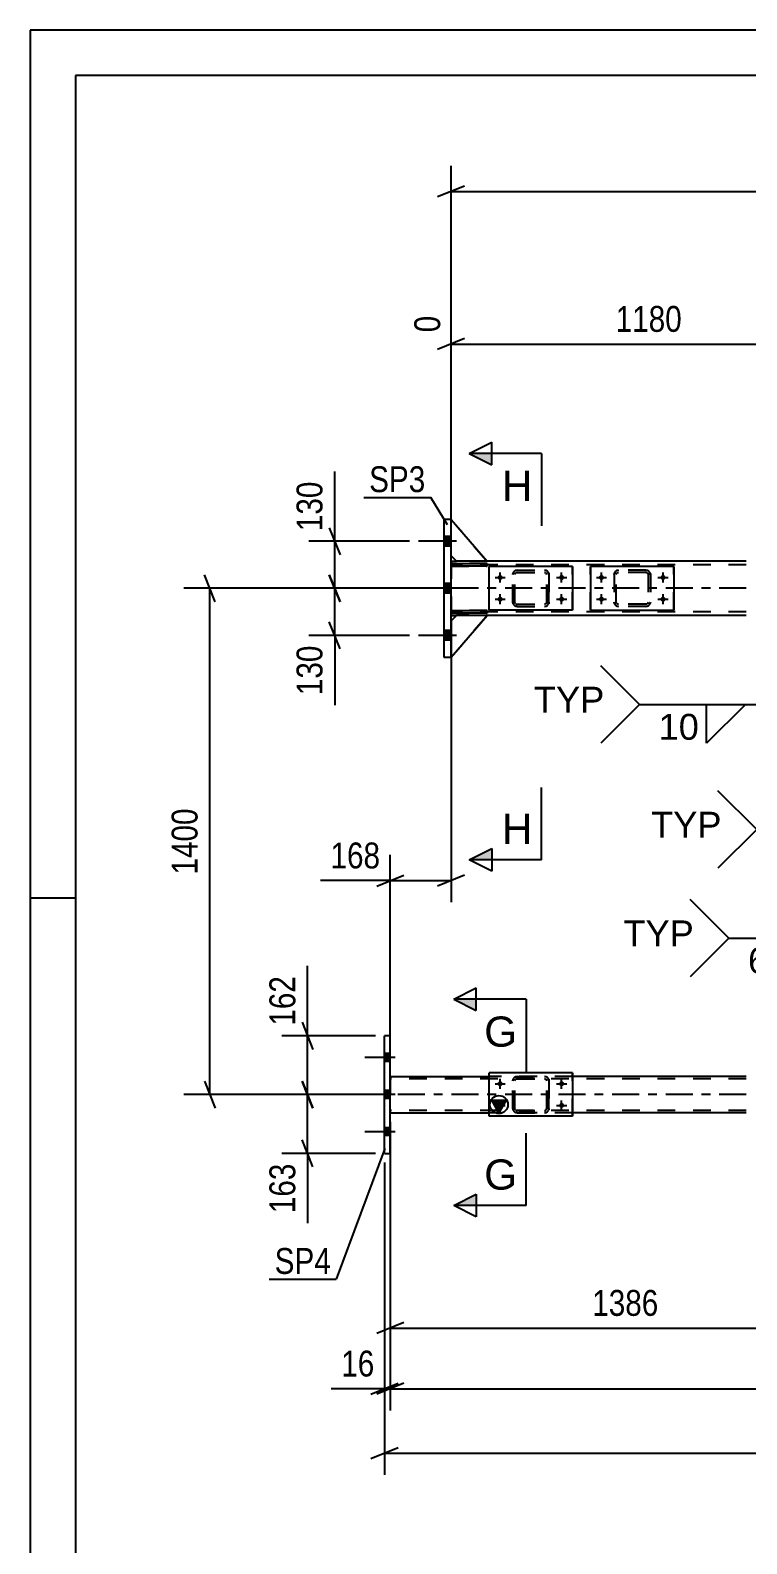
# Model space of a CAD drawing. Header units: millimetres. Extents: x -815 to 374, y -743 to 98.
# Drawn here: x -814.5 to -735.4, y -69.3 to 98.1 of the extents above; entities that cross this region are included whole.
import ezdxf

# ---------------------------------------------------------------- set-up
doc = ezdxf.new("R2010")
doc.units = ezdxf.units.MM
doc.linetypes.add('DXK_LINE_DOT2', pattern=[3.9198, 1.9599, -1.9599])
doc.linetypes.add('DXK_LINE_DOT3', pattern=[5.9187, 2.979, -0.9799, 0.9799, -0.9799])
doc.styles.add('Arial', font='ARIAL.TTF', dxfattribs={"height": 0.2})
doc.styles.add('Arial Narrow', font='ARIALN.TTF', dxfattribs={"height": 0.2})

# ---------------------------------------------------------------- blocks, each defined once
blk = doc.blocks.new('Unknown-232933173-1133')
at = {"color": 5, "linetype": 'Continuous'}
for p, q in [((374.47, 98.15), (-814.53, 98.15)), ((-814.53, 98.15), (-814.53, -742.85)), ((369.47, 93.15), (-809.53, 93.15)), ((-809.53, 93.15), (-809.53, -737.85)), ((-809.53, 2.15), (-814.53, 2.15))]:
    blk.add_line(p, q, dxfattribs=at)
blk = doc.blocks.new('Part-232933173-4972 - 4786')
at = {"color": 2, "linetype": 'Continuous'}
for p, q in [((-768.04, 44.02), (-768.84, 44.02)), ((-768.84, 44.02), (-768.84, 28.82)), ((-768.04, 28.82), (-768.04, 44.02)), ((-768.84, 28.82), (-768.04, 28.82))]:
    blk.add_line(p, q, dxfattribs=at)
blk = doc.blocks.new('Part-232933173-46403 - 4786')
at = {"color": 7, "linetype": 'DXK_LINE_DOT2'}
for p, q in [((-761.22, -18.06), (-761.18, -17.87)), ((-761.18, -17.87), (-761.22, -18.06)), ((-761.22, -21.1), (-761.22, -18.06)), ((-761.22, -18.06), (-761.22, -18.06)), ((-761.22, -21.1), (-761.22, -18.06)), ((-760.98, -18.06), (-760.96, -17.97)), ((-760.98, -18.06), (-760.96, -17.97)), ((-760.98, -21.1), (-760.98, -18.06)), ((-760.98, -18.06), (-760.98, -18.06)), ((-760.98, -21.1), (-760.98, -18.06)), ((-760.96, -17.97), (-760.91, -17.89)), ((-760.92, -17.61), (-760.74, -17.58)), ((-760.74, -17.58), (-760.92, -17.61)), ((-760.91, -17.89), (-760.83, -17.84)), ((-760.83, -17.84), (-760.74, -17.82)), ((-760.74, -17.58), (-757.7, -17.58)), ((-760.74, -17.82), (-757.7, -17.82)), ((-757.7, -17.58), (-757.51, -17.61)), ((-757.51, -17.61), (-757.7, -17.58)), ((-757.7, -17.82), (-757.6, -17.84)), ((-757.6, -17.84), (-757.53, -17.89)), ((-757.53, -17.89), (-757.48, -17.97)), ((-757.46, -18.06), (-757.48, -17.97)), ((-757.46, -18.06), (-757.48, -17.97)), ((-757.46, -21.1), (-757.46, -18.06)), ((-757.46, -18.06), (-757.46, -18.06)), ((-757.46, -21.1), (-757.46, -18.06)), ((-757.25, -17.87), (-757.22, -18.06)), ((-757.22, -18.06), (-757.25, -17.87)), ((-757.22, -21.1), (-757.22, -18.06)), ((-757.22, -18.06), (-757.22, -18.06)), ((-757.22, -18.06), (-757.22, -21.1)), ((-761.22, -21.1), (-761.22, -21.1)), ((-761.18, -21.28), (-761.22, -21.1)), ((-761.22, -21.1), (-761.18, -21.28)), ((-760.98, -21.1), (-760.98, -21.1)), ((-760.96, -21.19), (-760.98, -21.1)), ((-760.96, -21.19), (-760.98, -21.1)), ((-760.91, -21.27), (-760.96, -21.19)), ((-760.74, -21.58), (-760.92, -21.54)), ((-760.92, -21.54), (-760.74, -21.58)), ((-760.91, -21.27), (-760.83, -21.32)), ((-760.83, -21.32), (-760.74, -21.34)), ((-760.74, -21.34), (-757.7, -21.34)), ((-760.74, -21.58), (-757.7, -21.58)), ((-757.7, -21.34), (-757.6, -21.32)), ((-757.51, -21.54), (-757.7, -21.58)), ((-757.7, -21.58), (-757.51, -21.54)), ((-757.6, -21.32), (-757.53, -21.27)), ((-757.53, -21.27), (-757.48, -21.19)), ((-757.48, -21.19), (-757.46, -21.1)), ((-757.48, -21.19), (-757.46, -21.1)), ((-757.46, -21.1), (-757.46, -21.1)), ((-757.22, -21.1), (-757.25, -21.28)), ((-757.25, -21.28), (-757.22, -21.1)), ((-757.22, -21.1), (-757.22, -21.1))]:
    blk.add_line(p, q, dxfattribs=at)
at = {"color": 7, "linetype": 'DXK_LINE_DOT3'}
blk.add_line((-759.22, -19.58), (-759.22, -19.58), dxfattribs=at)
at = {"color": 7, "linetype": 'DXK_LINE_DOT2'}
for centre, start, end in [((-760.74, -18.06), 112.5, 157.5), ((-760.74, -18.06), 112.5, 157.5), ((-757.7, -18.06), 22.5, 67.5), ((-757.7, -18.06), 22.5, 67.5), ((-760.74, -21.1), 202.5, 247.5), ((-760.74, -21.1), 202.5, 247.5), ((-757.7, -21.1), 292.5, 337.5), ((-757.7, -21.1), 292.5, 337.5)]:
    blk.add_arc(centre, 0.48, start, end, dxfattribs=at)
blk = doc.blocks.new('Bolt-232933173-5252 - 4786')
at = {"linetype": 'Continuous'}
for points in [[(-768.84, 42.14), (-768.84, 41.1), (-768.04, 41.1), (-768.04, 42.14)], [(-768.84, 42.14), (-768.84, 41.1), (-768.04, 41.1), (-768.04, 42.14)], [(-768.84, 42.14), (-768.84, 41.1), (-768.04, 41.1), (-768.04, 42.14)], [(-768.84, 36.94), (-768.84, 35.9), (-768.04, 35.9), (-768.04, 36.94)], [(-768.84, 36.94), (-768.84, 35.9), (-768.04, 35.9), (-768.04, 36.94)], [(-768.84, 31.74), (-768.84, 30.7), (-768.04, 30.7), (-768.04, 31.74)], [(-768.84, 31.74), (-768.84, 30.7), (-768.04, 30.7), (-768.04, 31.74)], [(-768.84, 31.74), (-768.84, 30.7), (-768.04, 30.7), (-768.04, 31.74)]]:
    blk.add_hatch(color=1, dxfattribs=at).paths.add_polyline_path(points)
at = {"color": 1, "linetype": 'Continuous'}
for p, q in [((-768.04, 42.14), (-768.84, 42.14)), ((-768.04, 42.14), (-768.84, 42.14)), ((-768.04, 42.14), (-768.84, 42.14)), ((-767.44, 41.62), (-771.64, 41.62)), ((-767.44, 41.62), (-771.64, 41.62)), ((-767.44, 41.62), (-771.64, 41.62)), ((-768.04, 41.1), (-768.84, 41.1)), ((-768.04, 41.1), (-768.84, 41.1)), ((-768.04, 41.1), (-768.84, 41.1)), ((-768.04, 36.94), (-768.84, 36.94)), ((-768.04, 36.94), (-768.84, 36.94)), ((-767.44, 36.42), (-771.64, 36.42)), ((-767.44, 36.42), (-771.64, 36.42)), ((-768.04, 35.9), (-768.84, 35.9)), ((-768.04, 35.9), (-768.84, 35.9)), ((-767.44, 31.22), (-771.64, 31.22)), ((-767.44, 31.22), (-771.64, 31.22)), ((-767.44, 31.22), (-771.64, 31.22)), ((-768.04, 31.74), (-768.84, 31.74)), ((-768.04, 31.74), (-768.84, 31.74)), ((-768.04, 31.74), (-768.84, 31.74)), ((-768.04, 30.7), (-768.84, 30.7)), ((-768.04, 30.7), (-768.84, 30.7)), ((-768.04, 30.7), (-768.84, 30.7))]:
    blk.add_line(p, q, dxfattribs=at)
blk = doc.blocks.new('Part-232933173-4946 - 4786')
at = {"color": 2, "linetype": 'Continuous'}
for p, q in [((-775.39, -26.08), (-775.39, -13.08)), ((-774.75, -13.08), (-775.39, -13.08)), ((-774.75, -26.08), (-774.75, -13.08)), ((-775.39, -26.08), (-774.75, -26.08))]:
    blk.add_line(p, q, dxfattribs=at)
blk = doc.blocks.new('Part-232933173-4961 - 4786')
at = {"color": 2, "linetype": 'Continuous'}
for p, q in [((-768.04, 39.42), (-767.44, 39.42)), ((-735.42, 39.42), (-764.04, 39.42)), ((-768.04, 33.42), (-767.44, 33.42)), ((-735.42, 33.42), (-764.04, 33.42))]:
    blk.add_line(p, q, dxfattribs=at)
at = {"color": 7, "linetype": 'DXK_LINE_DOT2'}
for p, q in [((-768.04, 39.42), (-768.04, 33.42)), ((-735.42, 39.02), (-768.04, 39.02)), ((-764.04, 39.42), (-767.44, 39.42)), ((-735.42, 33.82), (-768.04, 33.82)), ((-764.04, 33.42), (-767.44, 33.42))]:
    blk.add_line(p, q, dxfattribs=at)
at = {"color": 7, "linetype": 'DXK_LINE_DOT3'}
blk.add_line((-735.42, 36.42), (-768.04, 36.42), dxfattribs=at)
blk = doc.blocks.new('Part-232933173-46420 - 4786')
at = {"color": 7, "linetype": 'DXK_LINE_DOT2'}
for p, q in [((-750.02, 37.94), (-749.99, 38.13)), ((-749.99, 38.13), (-750.02, 37.94)), ((-750.02, 37.94), (-750.02, 34.9)), ((-749.78, 37.94), (-749.76, 38.03)), ((-749.78, 34.9), (-749.78, 37.94)), ((-749.76, 38.03), (-749.71, 38.11)), ((-749.73, 38.39), (-749.54, 38.42)), ((-749.54, 38.42), (-749.73, 38.39)), ((-749.71, 38.11), (-749.63, 38.16)), ((-749.63, 38.16), (-749.54, 38.18)), ((-746.5, 38.42), (-749.54, 38.42)), ((-746.5, 38.18), (-749.54, 38.18)), ((-746.5, 38.42), (-746.32, 38.39)), ((-746.32, 38.39), (-746.5, 38.42)), ((-746.5, 38.18), (-746.41, 38.16)), ((-746.41, 38.16), (-746.33, 38.11)), ((-746.33, 38.11), (-746.28, 38.03)), ((-746.28, 38.03), (-746.26, 37.94)), ((-746.26, 37.94), (-746.26, 34.9)), ((-746.06, 38.13), (-746.02, 37.94)), ((-746.02, 37.94), (-746.06, 38.13)), ((-746.02, 37.94), (-746.02, 34.9)), ((-749.99, 34.72), (-750.02, 34.9)), ((-750.02, 34.9), (-749.99, 34.72)), ((-749.76, 34.81), (-749.78, 34.9)), ((-749.71, 34.73), (-749.76, 34.81)), ((-749.54, 34.42), (-749.73, 34.46)), ((-749.73, 34.46), (-749.54, 34.42)), ((-749.63, 34.68), (-749.71, 34.73)), ((-749.54, 34.66), (-749.63, 34.68)), ((-746.5, 34.66), (-749.54, 34.66)), ((-746.5, 34.42), (-749.54, 34.42)), ((-746.41, 34.68), (-746.5, 34.66)), ((-746.32, 34.46), (-746.5, 34.42)), ((-746.5, 34.42), (-746.32, 34.46)), ((-746.33, 34.73), (-746.41, 34.68)), ((-746.28, 34.81), (-746.33, 34.73)), ((-746.26, 34.9), (-746.28, 34.81)), ((-746.02, 34.9), (-746.06, 34.72)), ((-746.06, 34.72), (-746.02, 34.9))]:
    blk.add_line(p, q, dxfattribs=at)
at = {"color": 7, "linetype": 'DXK_LINE_DOT3'}
blk.add_line((-748.02, 36.42), (-748.02, 36.42), dxfattribs=at)
at = {"color": 7, "linetype": 'DXK_LINE_DOT2'}
for centre, start, end in [((-749.54, 37.94), 112.5, 157.5), ((-749.54, 37.94), 112.5, 157.5), ((-746.5, 37.94), 22.5, 67.5), ((-746.5, 37.94), 22.5, 67.5), ((-749.54, 34.9), 202.5, 247.5), ((-749.54, 34.9), 202.5, 247.5), ((-746.5, 34.9), 292.5, 337.5), ((-746.5, 34.9), 292.5, 337.5)]:
    blk.add_arc(centre, 0.48, start, end, dxfattribs=at)
blk = doc.blocks.new('Part-232933173-5235 - 4786')
at = {"color": 2, "linetype": 'Continuous'}
for p, q in [((-768.04, 33.66), (-768.04, 33.98)), ((-768.04, 33.98), (-764.04, 33.98)), ((-764.04, 33.66), (-768.04, 33.66)), ((-764.04, 33.98), (-764.04, 33.66))]:
    blk.add_line(p, q, dxfattribs=at)
at = {"color": 7, "linetype": 'DXK_LINE_DOT2'}
blk.add_line((-767.44, 33.66), (-767.44, 33.98), dxfattribs=at)
blk = doc.blocks.new('Part-232933173-5179 - 4786')
at = {"linetype": 'Continuous'}
blk.add_hatch(color=2, dxfattribs=at).paths.add_polyline_path([(-762.75, -21.58), (-763.55, -20.18), (-761.95, -20.18)])
at = {"color": 2, "linetype": 'Continuous'}
for p, q in [((-774.75, -17.58), (-763.82, -17.58)), ((-735.42, -17.58), (-754.62, -17.58)), ((-774.75, -21.58), (-763.82, -21.58)), ((-762.75, -21.58), (-763.55, -20.18)), ((-763.55, -20.18), (-761.95, -20.18)), ((-761.95, -20.18), (-762.75, -21.58)), ((-735.42, -21.58), (-754.62, -21.58))]:
    blk.add_line(p, q, dxfattribs=at)
at = {"color": 7, "linetype": 'DXK_LINE_DOT2'}
for p, q in [((-774.75, -17.58), (-774.75, -21.58)), ((-735.42, -17.82), (-774.75, -17.82)), ((-754.62, -17.58), (-763.82, -17.58)), ((-735.42, -21.34), (-774.75, -21.34)), ((-754.62, -21.58), (-763.82, -21.58))]:
    blk.add_line(p, q, dxfattribs=at)
at = {"color": 7, "linetype": 'DXK_LINE_DOT3'}
blk.add_line((-735.42, -19.58), (-774.75, -19.58), dxfattribs=at)
at = {"color": 2, "linetype": 'Continuous'}
blk.add_circle((-762.75, -20.68), 1, dxfattribs=at)
blk = doc.blocks.new('Part-232933173-5230 - 4786')
at = {"color": 2, "linetype": 'Continuous'}
for p, q in [((-768.04, 44.02), (-764.04, 39.42)), ((-767.44, 39.42), (-768.04, 40.02)), ((-764.04, 39.42), (-767.44, 39.42))]:
    blk.add_line(p, q, dxfattribs=at)
at = {"color": 7, "linetype": 'DXK_LINE_DOT2'}
blk.add_line((-768.04, 40.02), (-768.04, 44.02), dxfattribs=at)
blk = doc.blocks.new('Part-232933173-5231 - 4786')
at = {"color": 7, "linetype": 'DXK_LINE_DOT2'}
for p, q in [((-768.04, 40.02), (-768.04, 44.02)), ((-768.04, 44.02), (-764.04, 39.42)), ((-767.44, 39.42), (-768.04, 40.02)), ((-764.04, 39.42), (-767.44, 39.42))]:
    blk.add_line(p, q, dxfattribs=at)
blk = doc.blocks.new('Part-232933173-5232 - 4786')
at = {"color": 2, "linetype": 'Continuous'}
for p, q in [((-767.44, 33.42), (-768.04, 32.82)), ((-768.04, 28.82), (-764.04, 33.42)), ((-764.04, 33.42), (-767.44, 33.42))]:
    blk.add_line(p, q, dxfattribs=at)
at = {"color": 7, "linetype": 'DXK_LINE_DOT2'}
blk.add_line((-768.04, 32.82), (-768.04, 28.82), dxfattribs=at)
blk = doc.blocks.new('Part-232933173-5233 - 4786')
at = {"color": 7, "linetype": 'DXK_LINE_DOT2'}
for p, q in [((-767.44, 33.42), (-768.04, 32.82)), ((-768.04, 28.82), (-764.04, 33.42)), ((-768.04, 32.82), (-768.04, 28.82)), ((-764.04, 33.42), (-767.44, 33.42))]:
    blk.add_line(p, q, dxfattribs=at)
blk = doc.blocks.new('Part-232933173-5234 - 4786')
at = {"color": 2, "linetype": 'Continuous'}
for p, q in [((-768.04, 38.86), (-768.04, 39.18)), ((-768.04, 39.18), (-764.04, 39.18)), ((-764.04, 38.86), (-768.04, 38.86)), ((-764.04, 39.18), (-764.04, 38.86))]:
    blk.add_line(p, q, dxfattribs=at)
at = {"color": 7, "linetype": 'DXK_LINE_DOT2'}
blk.add_line((-767.44, 38.86), (-767.44, 39.18), dxfattribs=at)
blk = doc.blocks.new('Part-232933173-5236 - 4786')
at = {"color": 7, "linetype": 'DXK_LINE_DOT2'}
for p, q in [((-764.04, 39.18), (-768.04, 39.18)), ((-768.04, 39.18), (-768.04, 38.86)), ((-768.04, 38.99), (-768.04, 38.86)), ((-768.04, 38.86), (-764.04, 38.86)), ((-767.44, 39.18), (-767.44, 38.86)), ((-764.04, 38.86), (-764.04, 39.18))]:
    blk.add_line(p, q, dxfattribs=at)
blk = doc.blocks.new('Part-232933173-5237 - 4786')
at = {"color": 7, "linetype": 'DXK_LINE_DOT2'}
for p, q in [((-764.04, 33.98), (-768.04, 33.98)), ((-768.04, 33.98), (-768.04, 33.66)), ((-768.04, 33.94), (-768.04, 33.66)), ((-768.04, 33.66), (-764.04, 33.66)), ((-767.44, 33.98), (-767.44, 33.66)), ((-764.04, 33.66), (-764.04, 33.98))]:
    blk.add_line(p, q, dxfattribs=at)
blk = doc.blocks.new('Bolt-232933173-5249 - 4786')
at = {"linetype": 'Continuous'}
for points in [[(-775.39, -15.04), (-775.39, -15.92), (-774.75, -15.92), (-774.75, -15.04)], [(-775.39, -15.04), (-775.39, -15.92), (-774.75, -15.92), (-774.75, -15.04)], [(-775.39, -15.04), (-775.39, -15.92), (-774.75, -15.92), (-774.75, -15.04)], [(-775.39, -19.14), (-775.39, -20.02), (-774.75, -20.02), (-774.75, -19.14)], [(-775.39, -19.14), (-775.39, -20.02), (-774.75, -20.02), (-774.75, -19.14)], [(-775.39, -23.24), (-775.39, -24.12), (-774.75, -24.12), (-774.75, -23.24)], [(-775.39, -23.24), (-775.39, -24.12), (-774.75, -24.12), (-774.75, -23.24)], [(-775.39, -23.24), (-775.39, -24.12), (-774.75, -24.12), (-774.75, -23.24)]]:
    blk.add_hatch(color=1, dxfattribs=at).paths.add_polyline_path(points)
at = {"color": 1, "linetype": 'Continuous'}
for p, q in [((-774.75, -15.04), (-775.39, -15.04)), ((-774.75, -15.04), (-775.39, -15.04)), ((-774.75, -15.04), (-775.39, -15.04)), ((-774.23, -15.48), (-777.55, -15.48)), ((-774.23, -15.48), (-777.55, -15.48)), ((-774.23, -15.48), (-777.55, -15.48)), ((-774.75, -15.92), (-775.39, -15.92)), ((-774.75, -15.92), (-775.39, -15.92)), ((-774.75, -15.92), (-775.39, -15.92)), ((-774.23, -19.58), (-777.55, -19.58)), ((-774.23, -19.58), (-777.55, -19.58)), ((-774.75, -19.14), (-775.39, -19.14)), ((-774.75, -19.14), (-775.39, -19.14)), ((-774.75, -20.02), (-775.39, -20.02)), ((-774.75, -20.02), (-775.39, -20.02)), ((-774.75, -23.24), (-775.39, -23.24)), ((-774.75, -23.24), (-775.39, -23.24)), ((-774.75, -23.24), (-775.39, -23.24)), ((-774.23, -23.68), (-777.55, -23.68)), ((-774.23, -23.68), (-777.55, -23.68)), ((-774.23, -23.68), (-777.55, -23.68)), ((-774.75, -24.12), (-775.39, -24.12)), ((-774.75, -24.12), (-775.39, -24.12)), ((-774.75, -24.12), (-775.39, -24.12))]:
    blk.add_line(p, q, dxfattribs=at)
blk = doc.blocks.new('Part-232933173-46404 - 4786')
at = {"color": 2, "linetype": 'Continuous'}
for p, q in [((-754.62, -17.18), (-763.82, -17.18)), ((-763.82, -21.98), (-763.82, -17.18)), ((-754.62, -17.18), (-754.62, -21.98)), ((-754.62, -21.98), (-763.82, -21.98))]:
    blk.add_line(p, q, dxfattribs=at)
at = {"color": 7, "linetype": 'DXK_LINE_DOT2'}
blk.add_line((-754.62, -21.98), (-754.62, -17.18), dxfattribs=at)
blk = doc.blocks.new('Part-232933173-46405 - 4786')
at = {"color": 7, "linetype": 'DXK_LINE_DOT2'}
for p, q in [((-761.22, 37.94), (-761.18, 38.13)), ((-761.18, 38.13), (-761.22, 37.94)), ((-761.22, 34.9), (-761.22, 37.94)), ((-761.22, 37.94), (-761.22, 37.94)), ((-761.22, 34.9), (-761.22, 37.94)), ((-760.98, 37.94), (-760.96, 38.03)), ((-760.98, 37.94), (-760.96, 38.03)), ((-760.98, 34.9), (-760.98, 37.94)), ((-760.98, 37.94), (-760.98, 37.94)), ((-760.98, 34.9), (-760.98, 37.94)), ((-760.96, 38.03), (-760.91, 38.11)), ((-760.92, 38.38), (-760.74, 38.42)), ((-760.74, 38.42), (-760.92, 38.38)), ((-760.91, 38.11), (-760.83, 38.16)), ((-760.83, 38.16), (-760.74, 38.18)), ((-760.74, 38.42), (-757.7, 38.42)), ((-760.74, 38.18), (-757.7, 38.18)), ((-757.7, 38.42), (-757.51, 38.38)), ((-757.51, 38.38), (-757.7, 38.42)), ((-757.7, 38.18), (-757.6, 38.16)), ((-757.6, 38.16), (-757.53, 38.11)), ((-757.53, 38.11), (-757.48, 38.03)), ((-757.46, 37.94), (-757.48, 38.03)), ((-757.46, 37.94), (-757.48, 38.03)), ((-757.46, 34.9), (-757.46, 37.94)), ((-757.46, 37.94), (-757.46, 37.94)), ((-757.46, 34.9), (-757.46, 37.94)), ((-757.25, 38.13), (-757.22, 37.94)), ((-757.22, 37.94), (-757.25, 38.13)), ((-757.22, 34.9), (-757.22, 37.94)), ((-757.22, 37.94), (-757.22, 37.94)), ((-757.22, 37.94), (-757.22, 34.9)), ((-761.22, 34.9), (-761.22, 34.9)), ((-761.18, 34.72), (-761.22, 34.9)), ((-761.22, 34.9), (-761.18, 34.72)), ((-760.98, 34.9), (-760.98, 34.9)), ((-760.96, 34.81), (-760.98, 34.9)), ((-760.96, 34.81), (-760.98, 34.9)), ((-760.91, 34.73), (-760.96, 34.81)), ((-760.74, 34.42), (-760.92, 34.46)), ((-760.92, 34.46), (-760.74, 34.42)), ((-760.91, 34.73), (-760.83, 34.68)), ((-760.83, 34.68), (-760.74, 34.66)), ((-760.74, 34.66), (-757.7, 34.66)), ((-760.74, 34.42), (-757.7, 34.42)), ((-757.6, 34.68), (-757.7, 34.66)), ((-757.51, 34.46), (-757.7, 34.42)), ((-757.7, 34.42), (-757.51, 34.46)), ((-757.53, 34.73), (-757.6, 34.68)), ((-757.48, 34.81), (-757.53, 34.73)), ((-757.46, 34.9), (-757.48, 34.81)), ((-757.48, 34.81), (-757.46, 34.9)), ((-757.46, 34.9), (-757.46, 34.9)), ((-757.22, 34.9), (-757.25, 34.72)), ((-757.25, 34.72), (-757.22, 34.9)), ((-757.22, 34.9), (-757.22, 34.9))]:
    blk.add_line(p, q, dxfattribs=at)
at = {"color": 7, "linetype": 'DXK_LINE_DOT3'}
blk.add_line((-759.22, 36.42), (-759.22, 36.42), dxfattribs=at)
at = {"color": 7, "linetype": 'DXK_LINE_DOT2'}
for centre, start, end in [((-760.74, 37.94), 112.5, 157.5), ((-760.74, 37.94), 112.5, 157.5), ((-757.7, 37.94), 22.5, 67.5), ((-757.7, 37.94), 22.5, 67.5), ((-760.74, 34.9), 202.5, 247.5), ((-760.74, 34.9), 202.5, 247.5), ((-757.7, 34.9), 292.5, 337.5), ((-757.7, 34.9), 292.5, 337.5)]:
    blk.add_arc(centre, 0.48, start, end, dxfattribs=at)
blk = doc.blocks.new('Part-232933173-46406 - 4786')
at = {"color": 2, "linetype": 'Continuous'}
for p, q in [((-754.62, 38.82), (-763.82, 38.82)), ((-763.82, 34.02), (-763.82, 38.82)), ((-754.62, 38.82), (-754.62, 34.02)), ((-754.62, 34.02), (-763.82, 34.02))]:
    blk.add_line(p, q, dxfattribs=at)
at = {"color": 7, "linetype": 'DXK_LINE_DOT2'}
blk.add_line((-754.62, 34.02), (-754.62, 38.82), dxfattribs=at)
blk = doc.blocks.new('Part-232933173-46421 - 4786')
at = {"color": 2, "linetype": 'Continuous'}
for p, q in [((-743.42, 38.82), (-752.62, 38.82)), ((-752.62, 38.82), (-752.62, 34.02)), ((-743.42, 38.82), (-743.42, 34.02)), ((-752.62, 34.02), (-743.42, 34.02))]:
    blk.add_line(p, q, dxfattribs=at)
at = {"color": 7, "linetype": 'DXK_LINE_DOT2'}
for p, q in [((-752.62, 34.02), (-752.62, 38.82)), ((-743.42, 34.02), (-743.42, 38.82))]:
    blk.add_line(p, q, dxfattribs=at)
blk = doc.blocks.new('Bolt-232933173-46465 - 4786')
at = {"linetype": 'Continuous'}
for points in [[(-762.62, -18.1, -1), (-762.62, -18.66, -1)], [(-755.82, -18.1, -1), (-755.82, -18.66, -1)], [(-762.62, -20.5, -1), (-762.62, -21.06, -1)], [(-755.82, -20.5, -1), (-755.82, -21.06, -1)]]:
    blk.add_hatch(color=1, dxfattribs=at).paths.add_polyline_path(points)
at = {"color": 1, "linetype": 'Continuous'}
for p, q in [((-763.18, -18.38), (-762.06, -18.38)), ((-762.62, -18.94), (-762.62, -17.82)), ((-756.38, -18.38), (-755.26, -18.38)), ((-755.82, -18.94), (-755.82, -17.82)), ((-763.18, -20.78), (-762.06, -20.78)), ((-762.62, -21.34), (-762.62, -20.22)), ((-756.38, -20.78), (-755.26, -20.78)), ((-755.82, -21.34), (-755.82, -20.22))]:
    blk.add_line(p, q, dxfattribs=at)
blk = doc.blocks.new('Bolt-232933173-46466 - 4786')
at = {"linetype": 'Continuous'}
for points in [[(-762.62, 37.9, -1), (-762.62, 37.34, -1)], [(-755.82, 37.9, -1), (-755.82, 37.34, -1)], [(-762.62, 35.5, -1), (-762.62, 34.94, -1)], [(-755.82, 35.5, -1), (-755.82, 34.94, -1)]]:
    blk.add_hatch(color=1, dxfattribs=at).paths.add_polyline_path(points)
at = {"color": 1, "linetype": 'Continuous'}
for p, q in [((-763.18, 37.62), (-762.06, 37.62)), ((-762.62, 37.06), (-762.62, 38.18)), ((-756.38, 37.62), (-755.26, 37.62)), ((-755.82, 37.06), (-755.82, 38.18)), ((-763.18, 35.22), (-762.06, 35.22)), ((-762.62, 34.66), (-762.62, 35.78)), ((-756.38, 35.22), (-755.26, 35.22)), ((-755.82, 34.66), (-755.82, 35.78))]:
    blk.add_line(p, q, dxfattribs=at)
blk = doc.blocks.new('Bolt-232933173-46472 - 4786')
at = {"linetype": 'Continuous'}
for points in [[(-751.42, 37.9, -1), (-751.42, 37.34, -1)], [(-744.62, 37.9, -1), (-744.62, 37.34, -1)], [(-751.42, 35.5, -1), (-751.42, 34.94, -1)], [(-744.62, 35.5, -1), (-744.62, 34.94, -1)]]:
    blk.add_hatch(color=1, dxfattribs=at).paths.add_polyline_path(points)
at = {"color": 1, "linetype": 'Continuous'}
for p, q in [((-751.98, 37.62), (-750.86, 37.62)), ((-751.42, 37.06), (-751.42, 38.18)), ((-745.18, 37.62), (-744.06, 37.62)), ((-744.62, 37.06), (-744.62, 38.18)), ((-751.98, 35.22), (-750.86, 35.22)), ((-751.42, 34.66), (-751.42, 35.78)), ((-745.18, 35.22), (-744.06, 35.22)), ((-744.62, 34.66), (-744.62, 35.78))]:
    blk.add_line(p, q, dxfattribs=at)
blk = doc.blocks.new('StraightDimension-232933173-37416 - 4786')
at = {"color": 7, "linetype": 'Continuous'}
for p, q in [((-775.39, -27.08), (-775.39, -54.51)), ((-774.75, -27.08), (-774.75, -54.51)), ((-776.89, -52.71), (-773.89, -51.51)), ((-773.25, -51.51), (-776.25, -52.71)), ((-775.39, -52.11), (-774.75, -52.11))]:
    blk.add_line(p, q, dxfattribs=at)
at = {"color": 0}
blk.add_wipeout([(-775.91, -51.36), (-775.91, -47.16), (-780.77, -47.16), (-780.77, -51.36)], dxfattribs=at)
at = {"color": 7, "linetype": 'Continuous'}
blk.add_line((-775.39, -52.11), (-781.29, -52.11), dxfattribs=at)
blk.add_line((-775.39, -52.11), (-781.29, -52.11), dxfattribs=at)
at = {"color": 3, "style": 'Arial Narrow'}
blk.add_text('16', height=2.863, dxfattribs=at).set_placement((-780.17, -50.76))
blk = doc.blocks.new('StraightDimension-232933173-37533 - 4786')
at = {"color": 7, "linetype": 'Continuous'}
for p, q in [((-775.39, -27.08), (-775.39, -61.65)), ((-773.89, -58.65), (-776.89, -59.85)), ((-775.39, -59.25), (-62.54, -59.25))]:
    blk.add_line(p, q, dxfattribs=at)
blk = doc.blocks.new('StraightDimension-232933173-5962 - 4786')
at = {"color": 7, "linetype": 'Continuous'}
for p, q in [((-784.5, -18.08), (-783.3, -21.08)), ((-776.39, -19.58), (-786.75, -19.58)), ((-783.9, -26.08), (-783.9, -19.58)), ((-783.3, -27.58), (-784.5, -24.58)), ((-776.39, -26.08), (-786.75, -26.08))]:
    blk.add_line(p, q, dxfattribs=at)
at = {"color": 0}
blk.add_wipeout([(-784.65, -26.6), (-788.85, -26.6), (-788.85, -33.29), (-784.65, -33.29)], dxfattribs=at)
at = {"color": 7, "linetype": 'Continuous'}
blk.add_line((-783.9, -26.08), (-783.9, -33.81), dxfattribs=at)
blk.add_line((-783.9, -26.08), (-783.9, -33.81), dxfattribs=at)
at = {"color": 3, "style": 'Arial Narrow'}
blk.add_text('163', height=2.863, rotation=90.0002, dxfattribs=at).set_placement((-785.25, -32.69))
blk = doc.blocks.new('StraightDimension-232933173-37415 - 4786')
at = {"color": 7, "linetype": 'Continuous'}
for p, q in [((-774.75, -27.08), (-774.75, -54.51)), ((-773.25, -51.51), (-776.25, -52.71)), ((-774.75, -52.11), (-63.18, -52.11))]:
    blk.add_line(p, q, dxfattribs=at)
blk = doc.blocks.new('StraightDimension-232933173-5954 - 4786')
at = {"color": 7, "linetype": 'Continuous'}
for p, q in [((-784.5, -11.58), (-783.3, -14.58)), ((-776.39, -13.08), (-786.75, -13.08)), ((-783.9, -19.58), (-783.9, -13.08)), ((-783.3, -21.08), (-784.5, -18.08)), ((-776.39, -19.58), (-786.75, -19.58))]:
    blk.add_line(p, q, dxfattribs=at)
at = {"color": 0}
blk.add_wipeout([(-784.65, -5.87), (-788.85, -5.87), (-788.85, -12.55), (-784.65, -12.55)], dxfattribs=at)
at = {"color": 7, "linetype": 'Continuous'}
blk.add_line((-783.9, -13.08), (-783.9, -5.34), dxfattribs=at)
blk.add_line((-783.9, -13.08), (-783.9, -5.34), dxfattribs=at)
at = {"color": 3, "style": 'Arial Narrow'}
blk.add_text('162', height=2.863, rotation=90.0002, dxfattribs=at).set_placement((-785.25, -11.95))
blk = doc.blocks.new('StraightDimension-232933173-36941 - 4786')
at = {"color": 7, "linetype": 'Continuous'}
for p, q in [((-724.34, 34.42), (-724.34, 72.06)), ((-768.04, 40.42), (-768.04, 66.57)), ((-766.54, 64.04), (-769.54, 62.84)), ((-725.84, 62.84), (-722.84, 64.04)), ((-768.04, 63.44), (-724.34, 63.44))]:
    blk.add_line(p, q, dxfattribs=at)
at = {"color": 0, "linetype": 'Continuous'}
for points in [[(-724.94, 72.66), (-729.14, 72.66), (-729.14, 64.14), (-724.94, 64.14)], [(-768.64, 67.17), (-772.84, 67.17), (-772.84, 64.14), (-768.64, 64.14)]]:
    blk.add_wipeout(points, dxfattribs=at)
at = {"color": 0}
blk.add_wipeout([(-741.93, 64.19), (-741.93, 68.39), (-750.45, 68.39), (-750.45, 64.19)], dxfattribs=at)
at = {"color": 3, "linetype": 'Continuous', "style": 'Arial Narrow'}
for s, height, p in [('1180', 2.863, (-725.54, 64.74)), ('0', 2.86, (-769.24, 64.74))]:
    blk.add_text(s, height=height, rotation=90.0002, dxfattribs=at).set_placement(p)
at = {"color": 3, "style": 'Arial Narrow'}
blk.add_text('1180', height=2.863, dxfattribs=at).set_placement((-749.85, 64.79))
blk = doc.blocks.new('StraightDimension-232933173-57454 - 4786')
at = {"color": 7, "linetype": 'Continuous'}
for p, q in [((-781.5, 43.12), (-780.3, 40.12)), ((-772.64, 41.62), (-783.75, 41.62)), ((-780.9, 36.42), (-780.9, 41.62)), ((-780.3, 34.92), (-781.5, 37.92)), ((-769.84, 36.42), (-783.75, 36.42))]:
    blk.add_line(p, q, dxfattribs=at)
at = {"color": 0}
blk.add_wipeout([(-781.65, 48.83), (-785.85, 48.83), (-785.85, 42.15), (-781.65, 42.15)], dxfattribs=at)
at = {"color": 7, "linetype": 'Continuous'}
blk.add_line((-780.9, 41.62), (-780.9, 49.36), dxfattribs=at)
blk.add_line((-780.9, 41.62), (-780.9, 49.36), dxfattribs=at)
at = {"color": 3, "style": 'Arial Narrow'}
blk.add_text('130', height=2.863, rotation=90.0002, dxfattribs=at).set_placement((-782.25, 42.75))
blk = doc.blocks.new('StraightDimension-232933173-5274 - 4786')
at = {"color": 7, "linetype": 'Continuous'}
for p, q in [((-768.04, 32.42), (-768.04, 1.69)), ((-774.75, -16.58), (-774.75, 6.94)), ((-776.25, 3.49), (-773.25, 4.69)), ((-774.75, 4.09), (-768.04, 4.09)), ((-766.54, 4.69), (-769.54, 3.49))]:
    blk.add_line(p, q, dxfattribs=at)
at = {"color": 0}
blk.add_wipeout([(-775.27, 4.84), (-775.27, 9.04), (-781.96, 9.04), (-781.96, 4.84)], dxfattribs=at)
at = {"color": 7, "linetype": 'Continuous'}
blk.add_line((-774.75, 4.09), (-782.48, 4.09), dxfattribs=at)
blk.add_line((-774.75, 4.09), (-782.48, 4.09), dxfattribs=at)
at = {"color": 3, "style": 'Arial Narrow'}
blk.add_text('168', height=2.863, dxfattribs=at).set_placement((-781.36, 5.44))
blk = doc.blocks.new('StraightDimension-232933173-5971 - 4786')
at = {"color": 7, "linetype": 'Continuous'}
for p, q in [((-794.1, 34.92), (-795.3, 37.92)), ((-769.84, 36.42), (-797.55, 36.42)), ((-794.7, -19.58), (-794.7, 36.42)), ((-795.3, -18.08), (-794.1, -21.08)), ((-776.39, -19.58), (-797.55, -19.58))]:
    blk.add_line(p, q, dxfattribs=at)
at = {"color": 0}
blk.add_wipeout([(-795.45, 12.68), (-799.65, 12.68), (-799.65, 4.17), (-795.45, 4.17)], dxfattribs=at)
at = {"color": 3, "style": 'Arial Narrow'}
blk.add_text('1400', height=2.863, rotation=90.0002, dxfattribs=at).set_placement((-796.05, 4.77))
blk = doc.blocks.new('StraightDimension-232933173-37116 - 4786')
at = {"color": 7, "linetype": 'Continuous'}
for p, q in [((-768.04, 45.02), (-768.04, 83.16)), ((-766.54, 80.91), (-769.54, 79.71)), ((-768.04, 80.31), (-79.34, 80.31))]:
    blk.add_line(p, q, dxfattribs=at)
blk = doc.blocks.new('StraightDimension-232933173-37247 - 4786')
at = {"color": 7, "linetype": 'Continuous'}
for p, q in [((-722.82, -18.58), (-722.82, -47.8)), ((-774.75, -22.58), (-774.75, -47.8)), ((-773.25, -44.8), (-776.25, -46)), ((-724.32, -46), (-721.32, -44.8)), ((-774.75, -45.4), (-722.82, -45.4))]:
    blk.add_line(p, q, dxfattribs=at)
at = {"color": 0}
blk.add_wipeout([(-744.53, -44.65), (-744.53, -40.45), (-753.04, -40.45), (-753.04, -44.65)], dxfattribs=at)
at = {"color": 3, "style": 'Arial Narrow'}
blk.add_text('1386', height=2.863, dxfattribs=at).set_placement((-752.44, -44.05))
blk = doc.blocks.new('StraightDimension-232933173-57455 - 4786')
at = {"color": 7, "linetype": 'Continuous'}
for p, q in [((-781.5, 37.92), (-780.3, 34.92)), ((-769.84, 36.42), (-783.75, 36.42)), ((-780.9, 31.22), (-780.9, 36.42)), ((-780.3, 29.72), (-781.5, 32.72)), ((-772.64, 31.22), (-783.75, 31.22))]:
    blk.add_line(p, q, dxfattribs=at)
at = {"color": 0}
blk.add_wipeout([(-781.65, 30.7), (-785.85, 30.7), (-785.85, 24.01), (-781.65, 24.01)], dxfattribs=at)
at = {"color": 7, "linetype": 'Continuous'}
blk.add_line((-780.9, 31.22), (-780.9, 23.49), dxfattribs=at)
blk.add_line((-780.9, 31.22), (-780.9, 23.49), dxfattribs=at)
at = {"color": 3, "style": 'Arial Narrow'}
blk.add_text('130', height=2.863, rotation=90.0002, dxfattribs=at).set_placement((-782.25, 24.61))
blk = doc.blocks.new('Mark-232933173-4942 - 4786')
at = {"color": 0}
blk.add_wipeout([(-781.32, -39.41), (-781.32, -36.41), (-787.53, -36.41), (-787.53, -39.41)], dxfattribs=at)
blk.add_wipeout([(-781.32, -39.41), (-781.32, -36.41), (-787.53, -36.41), (-787.53, -39.41)], dxfattribs=at)
at = {"color": 30, "linetype": 'Continuous'}
for p in [(-775.35, -25.55), (-788.13, -40.01)]:
    blk.add_line(p, (-780.72, -40.01), dxfattribs=at)
at = {"color": 3, "style": 'Arial Narrow'}
blk.add_text('SP4', height=2.863, dxfattribs=at).set_placement((-787.53, -39.41))
blk = doc.blocks.new('Mark-232933173-4968 - 4786')
at = {"color": 0}
blk.add_wipeout([(-770.88, 47.06), (-770.88, 50.06), (-777.09, 50.06), (-777.09, 47.06)], dxfattribs=at)
blk.add_wipeout([(-770.88, 47.06), (-770.88, 50.06), (-777.09, 50.06), (-777.09, 47.06)], dxfattribs=at)
at = {"color": 30, "linetype": 'Continuous'}
for p in [(-777.69, 46.46), (-768.44, 43.44)]:
    blk.add_line(p, (-770.28, 46.46), dxfattribs=at)
at = {"color": 3, "style": 'Arial Narrow'}
blk.add_text('SP3', height=2.863, dxfattribs=at).set_placement((-777.09, 47.06))
blk = doc.blocks.new('WeldMark-232933173-7098 - 4786')
at = {"linetype": 'Continuous'}
blk.add_hatch(color=30, dxfattribs=at).paths.add_polyline_path([(-714.95, 30.47), (-713.2, 33.02), (-713.54, 29.95)])
at = {"color": 30, "linetype": 'Continuous'}
blk.add_line((-713.2, 33.02), (-721.84, 9.74), dxfattribs=at)
at = {"color": 3, "linetype": 'Continuous'}
for p, q in [((-734.26, 9.74), (-738.55, 14.03)), ((-734.26, 9.74), (-738.55, 5.46)), ((-728.65, 9.74), (-725.22, 5.46)), ((-728.65, 9.74), (-728.65, 5.46))]:
    blk.add_line(p, q, dxfattribs=at)
for start, end in [(90, 270), (270, 90)]:
    blk.add_arc((-721.84, 9.74), 1.5, start, end, dxfattribs=at)
at = {"color": 0}
blk.add_wipeout([(-729.74, 5.64), (-729.74, 9.04), (-732.36, 9.04), (-732.36, 5.64)], dxfattribs=at)
at = {"color": 30, "linetype": 'Continuous'}
blk.add_line((-734.26, 9.74), (-721.84, 9.74), dxfattribs=at)
at = {"color": 3, "style": 'Arial'}
blk.add_text('8', height=2.87, dxfattribs=at).set_placement((-732.16, 5.84))
at = {"color": 0, "linetype": 'Continuous'}
blk.add_wipeout([(-738.16, 8.84), (-738.16, 11.84), (-745.94, 11.84), (-745.94, 8.84)], dxfattribs=at)
blk.add_wipeout([(-738.16, 8.84), (-738.16, 11.84), (-745.94, 11.84), (-745.94, 8.84)], dxfattribs=at)
at = {"color": 3, "linetype": 'Continuous', "style": 'Arial'}
blk.add_text('TYP', height=2.865, dxfattribs=at).set_placement((-745.94, 8.84))
blk = doc.blocks.new('SectionMark-232933173-7094 - 4786')
at = {"linetype": 'Continuous'}
for points in [[(-763.54, 51.34), (-763.54, 50.09), (-766.04, 51.34)], [(-763.54, 7.65), (-763.54, 6.4), (-766.04, 6.4)]]:
    blk.add_hatch(color=6, dxfattribs=at).paths.add_polyline_path(points)
at = {"color": 6, "linetype": 'Continuous'}
for p, q in [((-766.04, 51.34), (-763.54, 52.59)), ((-763.54, 50.09), (-763.54, 52.59)), ((-758.04, 51.34), (-766.04, 51.34)), ((-766.04, 51.34), (-763.54, 50.09)), ((-758.04, 51.34), (-758.04, 43.34)), ((-758.04, 6.4), (-758.04, 14.4)), ((-766.04, 6.4), (-763.54, 7.65)), ((-763.54, 7.65), (-763.54, 5.15)), ((-758.04, 6.4), (-766.04, 6.4)), ((-763.54, 5.15), (-766.04, 6.4))]:
    blk.add_line(p, q, dxfattribs=at)
at = {"color": 0, "linetype": 'Continuous'}
for points in [[(-759.04, 46.09), (-759.04, 49.59), (-762.41, 49.59), (-762.41, 46.09)], [(-759.04, 8.15), (-759.04, 11.65), (-762.41, 11.65), (-762.41, 8.15)]]:
    blk.add_wipeout(points, dxfattribs=at)
at = {"color": 3, "linetype": 'Continuous', "style": 'Arial'}
for p in [(-762.41, 46.09), (-762.41, 8.15)]:
    blk.add_text('H', height=3.34, dxfattribs=at).set_placement(p)
blk = doc.blocks.new('SectionMark-232933173-7096 - 4786')
at = {"linetype": 'Continuous'}
for points in [[(-765.25, -9.03), (-765.25, -10.28), (-767.75, -9.03)], [(-765.25, -30.59), (-765.25, -31.84), (-767.75, -31.84)]]:
    blk.add_hatch(color=6, dxfattribs=at).paths.add_polyline_path(points)
at = {"color": 6, "linetype": 'Continuous'}
for p, q in [((-767.75, -9.03), (-765.25, -7.78)), ((-765.25, -10.28), (-765.25, -7.78)), ((-759.75, -9.03), (-767.75, -9.03)), ((-767.75, -9.03), (-765.25, -10.28)), ((-759.75, -9.03), (-759.75, -17.03)), ((-759.75, -31.84), (-759.75, -23.84)), ((-767.75, -31.84), (-765.25, -30.59)), ((-765.25, -30.59), (-765.25, -33.09)), ((-759.75, -31.84), (-767.75, -31.84)), ((-765.25, -33.09), (-767.75, -31.84))]:
    blk.add_line(p, q, dxfattribs=at)
at = {"color": 0, "linetype": 'Continuous'}
for points in [[(-760.75, -14.28), (-760.75, -10.78), (-764.38, -10.78), (-764.38, -14.28)], [(-760.75, -30.09), (-760.75, -26.59), (-764.38, -26.59), (-764.38, -30.09)]]:
    blk.add_wipeout(points, dxfattribs=at)
at = {"color": 3, "linetype": 'Continuous', "style": 'Arial'}
for p in [(-764.38, -14.28), (-764.38, -30.09)]:
    blk.add_text('G', height=3.34, dxfattribs=at).set_placement(p)
blk = doc.blocks.new('WeldMark-232933173-7104 - 4786')
at = {"linetype": 'Continuous'}
blk.add_hatch(color=30, dxfattribs=at).paths.add_polyline_path([(-726.84, 31.6), (-724.34, 33.42), (-725.69, 30.64)])
at = {"color": 30, "linetype": 'Continuous'}
blk.add_line((-724.34, 33.42), (-732.57, 23.57), dxfattribs=at)
at = {"color": 3, "linetype": 'Continuous'}
for q in [(-751.5, 27.86), (-751.5, 19.29)]:
    blk.add_line((-747.21, 23.57), q, dxfattribs=at)
for start, end in [(90, 270), (270, 90)]:
    blk.add_arc((-732.57, 23.57), 1.5, start, end, dxfattribs=at)
at = {"color": 0}
blk.add_wipeout([(-740.47, 19.47), (-740.47, 22.87), (-745.31, 22.87), (-745.31, 19.47)], dxfattribs=at)
at = {"color": 30, "linetype": 'Continuous'}
blk.add_line((-747.21, 23.57), (-732.57, 23.57), dxfattribs=at)
at = {"color": 3, "linetype": 'Continuous'}
for p, q in [((-739.81, 23.57), (-735.52, 23.57)), ((-735.52, 23.57), (-739.81, 19.29)), ((-739.81, 19.29), (-739.81, 23.57))]:
    blk.add_line(p, q, dxfattribs=at)
at = {"color": 3, "style": 'Arial'}
blk.add_text('10', height=2.865, dxfattribs=at).set_placement((-745.11, 19.67))
at = {"color": 0, "linetype": 'Continuous'}
blk.add_wipeout([(-751.11, 22.67), (-751.11, 25.67), (-758.89, 25.67), (-758.89, 22.67)], dxfattribs=at)
blk.add_wipeout([(-751.11, 22.67), (-751.11, 25.67), (-758.89, 25.67), (-758.89, 22.67)], dxfattribs=at)
at = {"color": 3, "linetype": 'Continuous', "style": 'Arial'}
blk.add_text('TYP', height=2.865, dxfattribs=at).set_placement((-758.89, 22.67))
blk = doc.blocks.new('WeldMark-232933173-7151 - 4786')
at = {"linetype": 'Continuous'}
blk.add_hatch(color=30, dxfattribs=at).paths.add_polyline_path([(-722.48, -14.5), (-722.82, -17.58), (-723.97, -14.71)])
at = {"color": 3, "linetype": 'Continuous'}
for q in [(-741.61, 2), (-741.61, -6.57)]:
    blk.add_line((-737.33, -2.28), q, dxfattribs=at)
at = {"color": 30, "linetype": 'Continuous'}
blk.add_line((-722.82, -17.58), (-724.91, -2.28), dxfattribs=at)
at = {"color": 3, "linetype": 'Continuous'}
for start, end in [(90, 270), (270, 90)]:
    blk.add_arc((-724.91, -2.28), 1.5, start, end, dxfattribs=at)
at = {"color": 0}
blk.add_wipeout([(-732.81, -6.38), (-732.81, -2.98), (-735.43, -2.98), (-735.43, -6.38)], dxfattribs=at)
at = {"color": 30, "linetype": 'Continuous'}
blk.add_line((-737.33, -2.28), (-724.91, -2.28), dxfattribs=at)
at = {"color": 3, "linetype": 'Continuous'}
for p, q in [((-732.15, -2.28), (-727.86, -2.28)), ((-727.86, -2.28), (-732.15, -6.57)), ((-732.15, -6.57), (-732.15, -2.28))]:
    blk.add_line(p, q, dxfattribs=at)
at = {"color": 3, "style": 'Arial'}
blk.add_text('6', height=2.87, dxfattribs=at).set_placement((-735.23, -6.18))
at = {"color": 0, "linetype": 'Continuous'}
blk.add_wipeout([(-741.23, -3.18), (-741.23, -0.18), (-749, -0.18), (-749, -3.18)], dxfattribs=at)
blk.add_wipeout([(-741.23, -3.18), (-741.23, -0.18), (-749, -0.18), (-749, -3.18)], dxfattribs=at)
at = {"color": 3, "linetype": 'Continuous', "style": 'Arial'}
blk.add_text('TYP', height=2.865, dxfattribs=at).set_placement((-749, -3.18))

msp = doc.modelspace()

# ---------------------------------------------------------------- block references
for name in ['Unknown-232933173-1133', 'Part-232933173-4972 - 4786', 'Part-232933173-5230 - 4786', 'Part-232933173-5231 - 4786', 'Bolt-232933173-5252 - 4786', 'Part-232933173-4961 - 4786', 'Part-232933173-5234 - 4786', 'Part-232933173-5236 - 4786', 'Part-232933173-46406 - 4786', 'Part-232933173-46421 - 4786', 'Bolt-232933173-46466 - 4786', 'Part-232933173-46405 - 4786', 'Bolt-232933173-46472 - 4786', 'Part-232933173-46420 - 4786', 'Part-232933173-5235 - 4786', 'Part-232933173-5237 - 4786', 'Part-232933173-5232 - 4786', 'Part-232933173-5233 - 4786', 'Part-232933173-4946 - 4786', 'Bolt-232933173-5249 - 4786', 'Part-232933173-5179 - 4786', 'Part-232933173-46404 - 4786', 'Bolt-232933173-46465 - 4786', 'Part-232933173-46403 - 4786']:
    msp.add_blockref(name, (0, 0))

# ---------------------------------------------------------------- next in the draw order: block references
for name in ['StraightDimension-232933173-36941 - 4786', 'WeldMark-232933173-7098 - 4786', 'WeldMark-232933173-7151 - 4786', 'StraightDimension-232933173-37416 - 4786']:
    msp.add_blockref(name, (0, 0))

# ---------------------------------------------------------------- next in the draw order: block references
for name in ['StraightDimension-232933173-57454 - 4786', 'StraightDimension-232933173-37533 - 4786']:
    msp.add_blockref(name, (0, 0))

# ---------------------------------------------------------------- next in the draw order: block references
for name in ['StraightDimension-232933173-37116 - 4786', 'StraightDimension-232933173-5962 - 4786']:
    msp.add_blockref(name, (0, 0))

# ---------------------------------------------------------------- next in the draw order: block references
for name in ['Mark-232933173-4968 - 4786', 'StraightDimension-232933173-5954 - 4786', 'StraightDimension-232933173-37415 - 4786']:
    msp.add_blockref(name, (0, 0))

# ---------------------------------------------------------------- next in the draw order: block references
msp.add_blockref('StraightDimension-232933173-5274 - 4786', (0, 0))

# ---------------------------------------------------------------- next in the draw order: block references
for name in ['SectionMark-232933173-7094 - 4786', 'StraightDimension-232933173-5971 - 4786']:
    msp.add_blockref(name, (0, 0))

# ---------------------------------------------------------------- next in the draw order: block references
for name in ['StraightDimension-232933173-57455 - 4786', 'WeldMark-232933173-7104 - 4786', 'StraightDimension-232933173-37247 - 4786']:
    msp.add_blockref(name, (0, 0))

# ---------------------------------------------------------------- next in the draw order: block references
for name in ['SectionMark-232933173-7096 - 4786', 'Mark-232933173-4942 - 4786']:
    msp.add_blockref(name, (0, 0))

doc.saveas('drawing.dxf')
